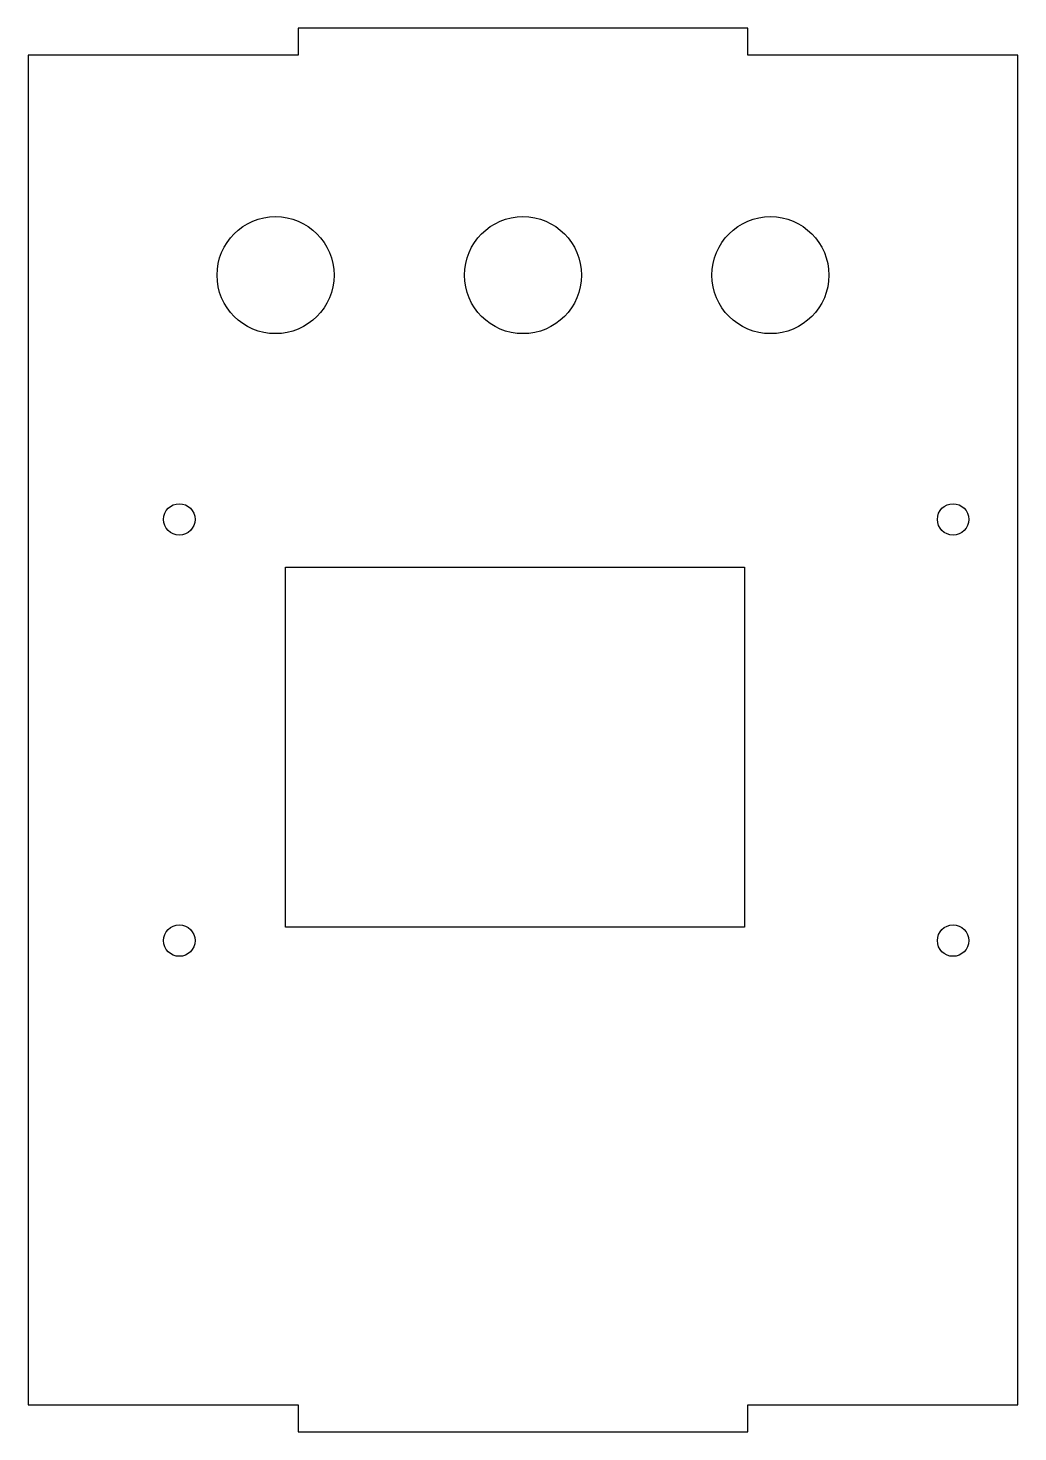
# Model space of a CAD drawing. Header units: inches. Extents: x -3.07 to 1.26, y -0.21 to 5.93.
import ezdxf

# ---------------------------------------------------------------- set-up
doc = ezdxf.new("R2010")
doc.units = ezdxf.units.IN
doc.header["$MEASUREMENT"] = 0

msp = doc.modelspace()

# ---------------------------------------------------------------- linework, layer by layer
for points in [[(-1.8895, 5.8111), (-3.0706, 5.8111), (-3.0706, -0.0944), (-1.8895, -0.0944), (-1.8895, -0.2125), (0.079, -0.2125), (0.079, -0.0944), (1.2601, -0.0944), (1.2601, 5.8111), (0.079, 5.8111), (0.079, 5.9292), (-1.8895, 5.9292)], [(0.0632, 1.9954), (-1.9446, 1.9954), (-1.9446, 3.5702), (0.0632, 3.5702)]]:
    msp.add_lwpolyline(points, close=True)
for centre, radius in [((-1.988, 4.8483), 0.2559), ((-0.9053, 4.8483), 0.2559), ((0.1774, 4.8483), 0.2559), ((-2.4092, 3.7796), 0.0689), ((0.9766, 3.7796), 0.0689), ((-2.4092, 1.9371), 0.0689), ((0.9766, 1.9371), 0.0689)]:
    msp.add_circle(centre, radius)

doc.saveas('drawing.dxf')
